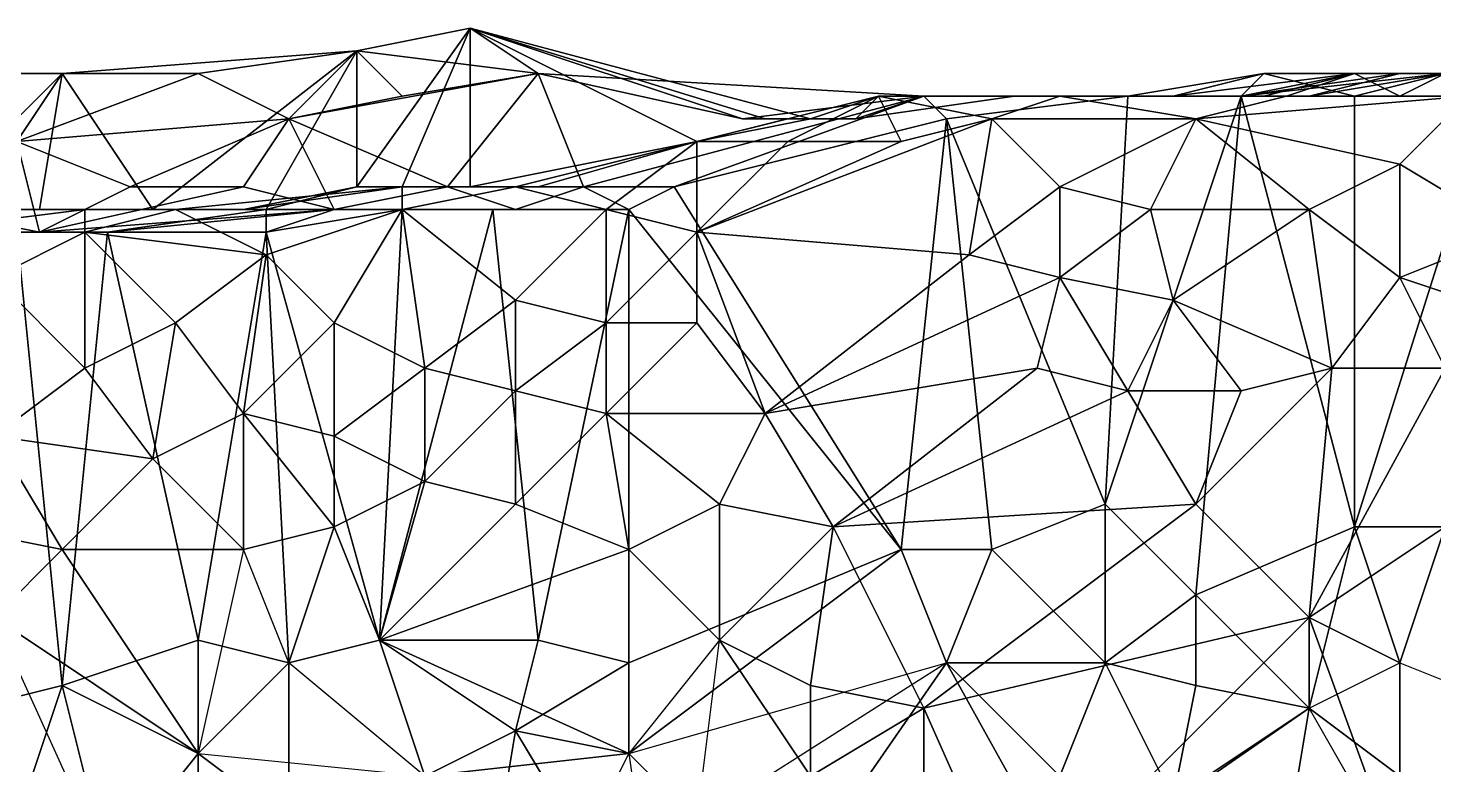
# Model space of a CAD drawing. Header units: metres. Extents: x -3.92 to 4.26, y -4.92 to 4.9.
# Drawn here: x 0.99 to 2.23, y -3.83 to -3.18 of the extents above; entities that cross this region are included whole.
import ezdxf

# ---------------------------------------------------------------- set-up
doc = ezdxf.new("R2010")
doc.units = ezdxf.units.M

msp = doc.modelspace()

# ---------------------------------------------------------------- linework, layer by layer
for points in [[(1.28, -3.2, 1.8), (1.38, -3.18, 1.78), (1.28, -3.32, 1.58)], [(1.28, -3.32, 1.58), (1.38, -3.18, 1.78), (1.32, -3.32, 1.4)], [(1.28, -3.2, 1.8), (1.44, -3.22, 1.88), (1.38, -3.18, 1.78)], [(1.38, -3.18, 1.78), (1.38, -3.32, 1.48), (1.32, -3.32, 1.4)], [(1.44, -3.22, 1.88), (1.62, -3.26, 1.84), (1.38, -3.18, 1.78)], [(1.38, -3.18, 1.78), (1.58, -3.28, 1.48), (1.38, -3.32, 1.48)], [(1.62, -3.26, 1.84), (1.62, -3.26, 1.76), (1.38, -3.18, 1.78)], [(1.38, -3.18, 1.78), (1.58, -3.28, 1.56), (1.58, -3.28, 1.48)], [(1.62, -3.26, 1.76), (1.64, -3.26, 1.68), (1.38, -3.18, 1.78)], [(1.38, -3.18, 1.78), (1.68, -3.26, 1.56), (1.58, -3.28, 1.56)], [(1.38, -3.18, 1.78), (1.64, -3.26, 1.68), (1.68, -3.26, 1.56)], [(1.14, -3.22, 1.84), (1.28, -3.2, 1.8), (1.02, -3.22, 1.82)], [(1.02, -3.22, 1.82), (1.28, -3.2, 1.8), (1.1, -3.34, 1.54)], [(1.28, -3.2, 1.8), (1.2, -3.34, 1.52), (1.1, -3.34, 1.54)], [(1.14, -3.22, 1.84), (1.22, -3.26, 1.88), (1.28, -3.2, 1.8)], [(1.28, -3.2, 1.8), (1.28, -3.32, 1.58), (1.2, -3.34, 1.52)], [(1.22, -3.26, 1.88), (1.32, -3.24, 1.86), (1.28, -3.2, 1.8)], [(1.32, -3.24, 1.86), (1.44, -3.22, 1.88), (1.28, -3.2, 1.8)], [(0.88, -3.22, 1.84), (1.02, -3.22, 1.82), (0.9, -3.34, 1.52)], [(0.98, -3.28, 1.88), (1.02, -3.22, 1.82), (0.88, -3.22, 1.84)], [(1.02, -3.22, 1.82), (1, -3.34, 1.56), (0.9, -3.34, 1.52)], [(0.98, -3.28, 1.88), (1.14, -3.22, 1.84), (1.02, -3.22, 1.82)], [(0.98, -3.28, 1.88), (1.22, -3.26, 1.88), (1.14, -3.22, 1.84)], [(1.02, -3.22, 1.82), (1.1, -3.34, 1.54), (1, -3.34, 1.56)], [(1.22, -3.26, 1.88), (1.44, -3.22, 1.88), (1.32, -3.24, 1.86)], [(1.36, -3.32, 1.84), (1.44, -3.22, 1.88), (1.22, -3.26, 1.88)], [(1.36, -3.32, 1.84), (1.48, -3.32, 1.84), (1.44, -3.22, 1.88)], [(1.44, -3.22, 1.88), (1.78, -3.24, 1.9), (1.62, -3.26, 1.84)], [(1.78, -3.24, 1.9), (1.44, -3.22, 1.88), (1.48, -3.32, 1.84)], [(1.96, -3.24, 1.82), (2.08, -3.22, 1.9), (2, -3.24, 1.74)], [(1.96, -3.24, 1.9), (2.08, -3.22, 1.9), (1.96, -3.24, 1.82)], [(1.96, -3.24, 1.9), (2.16, -3.24, 1.9), (2.08, -3.22, 1.9)], [(2.08, -3.22, 1.9), (2.06, -3.24, 1.8), (2, -3.24, 1.74)], [(2, -3.24, 1.52), (2.16, -3.22, 1.56), (2.08, -3.24, 1.52)], [(2, -3.24, 1.52), (2.06, -3.24, 1.6), (2.16, -3.22, 1.56)], [(2.06, -3.24, 1.6), (2.06, -3.24, 1.68), (2.16, -3.22, 1.56)], [(2.06, -3.24, 1.8), (2.2, -3.22, 1.82), (2.12, -3.24, 1.74)], [(2.06, -3.24, 1.68), (2.24, -3.22, 1.68), (2.16, -3.22, 1.56)], [(2.12, -3.24, 1.74), (2.24, -3.22, 1.68), (2.06, -3.24, 1.68)], [(2.06, -3.24, 1.8), (2.08, -3.22, 1.9), (2.2, -3.22, 1.82)], [(2.16, -3.24, 1.9), (2.24, -3.22, 1.9), (2.08, -3.22, 1.9)], [(2.08, -3.24, 1.52), (2.16, -3.22, 1.56), (2.1, -3.24, 1.42)], [(2.24, -3.22, 1.9), (2.2, -3.22, 1.82), (2.08, -3.22, 1.9)], [(2.16, -3.22, 1.56), (2.2, -3.24, 1.46), (2.1, -3.24, 1.42)], [(2.2, -3.22, 1.82), (2.24, -3.22, 1.68), (2.12, -3.24, 1.74)], [(2.16, -3.24, 1.9), (2.28, -3.24, 1.78), (2.24, -3.22, 1.9)], [(2.16, -3.22, 1.56), (2.24, -3.22, 1.56), (2.2, -3.24, 1.46)], [(2.16, -3.22, 1.56), (2.24, -3.22, 1.68), (2.24, -3.22, 1.56)], [(2.2, -3.22, 1.82), (2.36, -3.22, 1.8), (2.24, -3.22, 1.68)], [(2.24, -3.22, 1.9), (2.36, -3.22, 1.8), (2.2, -3.22, 1.82)], [(2.2, -3.24, 1.46), (2.24, -3.22, 1.56), (2.26, -3.24, 1.4)], [(1.56, -3.32, 1.8), (1.78, -3.24, 1.9), (1.48, -3.32, 1.84)], [(1.8, -3.26, 1.7), (1.78, -3.24, 1.9), (1.56, -3.32, 1.8)], [(1.66, -3.26, 1.48), (1.74, -3.24, 1.48), (1.58, -3.28, 1.4)], [(1.58, -3.28, 1.4), (1.74, -3.24, 1.48), (1.66, -3.28, 1.4)], [(1.78, -3.24, 1.9), (1.72, -3.26, 1.8), (1.62, -3.26, 1.84)], [(1.74, -3.24, 1.48), (1.76, -3.28, 1.4), (1.66, -3.28, 1.4)], [(1.66, -3.26, 1.48), (1.68, -3.26, 1.56), (1.74, -3.24, 1.48)], [(1.68, -3.26, 1.56), (1.72, -3.26, 1.64), (1.74, -3.24, 1.48)], [(1.78, -3.24, 1.9), (1.86, -3.24, 1.76), (1.72, -3.26, 1.8)], [(1.72, -3.26, 1.8), (1.86, -3.24, 1.76), (1.72, -3.26, 1.72)], [(1.86, -3.24, 1.76), (1.86, -3.24, 1.64), (1.72, -3.26, 1.72)], [(1.72, -3.26, 1.64), (1.86, -3.24, 1.64), (1.74, -3.24, 1.48)], [(1.86, -3.24, 1.64), (1.72, -3.26, 1.64), (1.72, -3.26, 1.72)], [(1.74, -3.24, 1.48), (1.84, -3.26, 1.4), (1.76, -3.28, 1.4)], [(1.74, -3.24, 1.48), (1.9, -3.24, 1.46), (1.84, -3.26, 1.4)], [(1.86, -3.24, 1.64), (1.9, -3.24, 1.56), (1.74, -3.24, 1.48)], [(1.74, -3.24, 1.48), (1.9, -3.24, 1.56), (1.9, -3.24, 1.46)], [(1.78, -3.24, 1.9), (1.86, -3.24, 1.86), (1.86, -3.24, 1.76)], [(1.78, -3.24, 1.9), (1.96, -3.24, 1.9), (1.86, -3.24, 1.86)], [(1.8, -3.26, 1.7), (1.96, -3.24, 1.9), (1.78, -3.24, 1.9)], [(1.8, -3.26, 1.7), (1.94, -3.6, 1.42), (1.96, -3.24, 1.9)], [(1.9, -3.24, 1.46), (2.02, -3.26, 1.4), (1.84, -3.26, 1.4)], [(1.86, -3.24, 1.76), (1.96, -3.24, 1.64), (1.86, -3.24, 1.64)], [(1.86, -3.24, 1.86), (1.96, -3.24, 1.82), (1.86, -3.24, 1.76)], [(1.96, -3.24, 1.64), (1.9, -3.24, 1.56), (1.86, -3.24, 1.64)], [(1.86, -3.24, 1.76), (2, -3.24, 1.74), (1.96, -3.24, 1.64)], [(1.96, -3.24, 1.82), (2, -3.24, 1.74), (1.86, -3.24, 1.76)], [(1.86, -3.24, 1.86), (1.96, -3.24, 1.9), (1.96, -3.24, 1.82)], [(1.96, -3.24, 1.64), (2, -3.24, 1.52), (1.9, -3.24, 1.56)], [(1.9, -3.24, 1.46), (2.1, -3.24, 1.42), (2.02, -3.26, 1.4)], [(1.9, -3.24, 1.56), (2, -3.24, 1.52), (1.9, -3.24, 1.46)], [(2, -3.24, 1.52), (2.1, -3.24, 1.42), (1.9, -3.24, 1.46)], [(1.96, -3.24, 1.9), (1.94, -3.6, 1.42), (2.06, -3.24, 1.8)], [(1.94, -3.6, 1.42), (2.02, -3.68, 1.42), (2.06, -3.24, 1.8)], [(1.96, -3.24, 1.64), (2.06, -3.24, 1.6), (2, -3.24, 1.52)], [(2, -3.24, 1.74), (2.06, -3.24, 1.68), (1.96, -3.24, 1.64)], [(1.96, -3.24, 1.9), (2.06, -3.24, 1.8), (2.16, -3.24, 1.9)], [(2.06, -3.24, 1.68), (2.06, -3.24, 1.6), (1.96, -3.24, 1.64)], [(2, -3.24, 1.52), (2.08, -3.24, 1.52), (2.1, -3.24, 1.42)], [(2, -3.24, 1.74), (2.12, -3.24, 1.74), (2.06, -3.24, 1.68)], [(2.06, -3.24, 1.8), (2.12, -3.24, 1.74), (2, -3.24, 1.74)], [(2.1, -3.24, 1.42), (2.26, -3.24, 1.4), (2.02, -3.26, 1.4)], [(2.02, -3.26, 1.4), (2.26, -3.24, 1.4), (2.2, -3.3, 1.4)], [(2.02, -3.68, 1.42), (2.16, -3.62, 1.42), (2.06, -3.24, 1.8)], [(2.16, -3.24, 1.9), (2.06, -3.24, 1.8), (2.16, -3.62, 1.42)], [(2.1, -3.24, 1.42), (2.2, -3.24, 1.46), (2.26, -3.24, 1.4)], [(2.16, -3.24, 1.9), (2.16, -3.62, 1.42), (2.28, -3.24, 1.78)], [(2.16, -3.62, 1.42), (2.24, -3.62, 1.42), (2.28, -3.24, 1.78)], [(2.26, -3.24, 1.4), (2.3, -3.36, 1.4), (2.2, -3.3, 1.4)], [(0.98, -3.28, 1.88), (1.08, -3.32, 1.84), (1.22, -3.26, 1.88)], [(1.08, -3.32, 1.84), (1.18, -3.32, 1.84), (1.22, -3.26, 1.88)], [(1.18, -3.32, 1.84), (1.26, -3.34, 1.82), (1.22, -3.26, 1.88)], [(1.26, -3.34, 1.82), (1.36, -3.32, 1.84), (1.22, -3.26, 1.88)], [(1.76, -3.64, 1.42), (1.8, -3.26, 1.7), (1.56, -3.32, 1.8)], [(1.58, -3.28, 1.48), (1.66, -3.26, 1.48), (1.58, -3.28, 1.4)], [(1.58, -3.28, 1.48), (1.58, -3.28, 1.56), (1.66, -3.26, 1.48)], [(1.58, -3.28, 1.56), (1.68, -3.26, 1.56), (1.66, -3.26, 1.48)], [(1.76, -3.28, 1.4), (1.84, -3.26, 1.4), (1.58, -3.36, 1.32)], [(1.84, -3.26, 1.4), (1.82, -3.38, 1.4), (1.58, -3.36, 1.32)], [(1.62, -3.26, 1.84), (1.72, -3.26, 1.8), (1.62, -3.26, 1.76)], [(1.62, -3.26, 1.76), (1.72, -3.26, 1.72), (1.64, -3.26, 1.68)], [(1.72, -3.26, 1.8), (1.72, -3.26, 1.72), (1.62, -3.26, 1.76)], [(1.64, -3.26, 1.68), (1.72, -3.26, 1.64), (1.68, -3.26, 1.56)], [(1.64, -3.26, 1.68), (1.72, -3.26, 1.72), (1.72, -3.26, 1.64)], [(1.76, -3.64, 1.42), (1.84, -3.64, 1.42), (1.8, -3.26, 1.7)], [(1.8, -3.26, 1.7), (1.84, -3.64, 1.42), (1.94, -3.6, 1.42)], [(1.84, -3.26, 1.4), (1.9, -3.32, 1.4), (1.82, -3.38, 1.4)], [(1.84, -3.26, 1.4), (2.02, -3.26, 1.4), (1.9, -3.32, 1.4)], [(1.9, -3.32, 1.4), (2.02, -3.26, 1.4), (1.98, -3.34, 1.4)], [(2.02, -3.26, 1.4), (2.12, -3.34, 1.4), (1.98, -3.34, 1.4)], [(2.02, -3.26, 1.4), (2.2, -3.3, 1.4), (2.12, -3.34, 1.4)], [(0.9, -3.34, 1.84), (1, -3.36, 1.82), (0.98, -3.28, 1.88)], [(1, -3.36, 1.82), (1.08, -3.32, 1.84), (0.98, -3.28, 1.88)], [(1.38, -3.32, 1.48), (1.58, -3.28, 1.48), (1.44, -3.32, 1.42)], [(1.44, -3.32, 1.42), (1.58, -3.28, 1.4), (1.42, -3.32, 1.34)], [(1.42, -3.32, 1.34), (1.58, -3.28, 1.4), (1.5, -3.34, 1.32)], [(1.58, -3.28, 1.48), (1.58, -3.28, 1.4), (1.44, -3.32, 1.42)], [(1.58, -3.28, 1.4), (1.58, -3.36, 1.32), (1.5, -3.34, 1.32)], [(1.58, -3.28, 1.4), (1.66, -3.28, 1.4), (1.58, -3.36, 1.32)], [(1.66, -3.28, 1.4), (1.76, -3.28, 1.4), (1.58, -3.36, 1.32)], [(2.2, -3.3, 1.4), (2.2, -3.4, 1.4), (2.12, -3.34, 1.4)], [(2.2, -3.3, 1.4), (2.3, -3.36, 1.4), (2.2, -3.4, 1.4)], [(1, -3.36, 1.82), (1.18, -3.32, 1.84), (1.08, -3.32, 1.84)], [(1, -3.36, 1.82), (1.26, -3.34, 1.82), (1.18, -3.32, 1.84)], [(1.18, -3.34, 1.44), (1.32, -3.32, 1.4), (1.12, -3.34, 1.36)], [(1.12, -3.34, 1.36), (1.32, -3.32, 1.4), (1.32, -3.34, 1.32)], [(1.2, -3.34, 1.52), (1.28, -3.32, 1.58), (1.18, -3.34, 1.44)], [(1.28, -3.32, 1.58), (1.32, -3.32, 1.4), (1.18, -3.34, 1.44)], [(1.26, -3.34, 1.82), (1.42, -3.34, 1.78), (1.36, -3.32, 1.84)], [(1.32, -3.32, 1.4), (1.42, -3.32, 1.34), (1.32, -3.34, 1.32)], [(1.38, -3.32, 1.48), (1.44, -3.32, 1.42), (1.32, -3.32, 1.4)], [(1.42, -3.32, 1.34), (1.5, -3.34, 1.32), (1.32, -3.34, 1.32)], [(1.32, -3.32, 1.4), (1.44, -3.32, 1.42), (1.42, -3.32, 1.34)], [(1.36, -3.32, 1.84), (1.42, -3.34, 1.78), (1.48, -3.32, 1.84)], [(1.42, -3.34, 1.78), (1.52, -3.34, 1.72), (1.48, -3.32, 1.84)], [(1.52, -3.34, 1.72), (1.56, -3.32, 1.8), (1.48, -3.32, 1.84)], [(1.52, -3.34, 1.72), (1.76, -3.64, 1.42), (1.56, -3.32, 1.8)], [(1.9, -3.32, 1.4), (1.9, -3.4, 1.4), (1.82, -3.38, 1.4)], [(1.9, -3.32, 1.4), (1.98, -3.34, 1.4), (1.9, -3.4, 1.4)], [(0.82, -3.36, 1.84), (1, -3.36, 1.82), (0.9, -3.34, 1.84)], [(0.9, -3.34, 1.42), (1.04, -3.34, 1.4), (0.88, -3.36, 1.34)], [(0.88, -3.36, 1.34), (1.04, -3.34, 1.4), (1.04, -3.36, 1.32)], [(0.9, -3.34, 1.52), (1, -3.34, 1.48), (0.9, -3.34, 1.42)], [(1, -3.34, 1.48), (1.04, -3.34, 1.4), (0.9, -3.34, 1.42)], [(0.9, -3.34, 1.52), (1, -3.34, 1.56), (1, -3.34, 1.48)], [(1, -3.34, 1.48), (1.1, -3.34, 1.46), (1.04, -3.34, 1.4)], [(1, -3.34, 1.56), (1.1, -3.34, 1.54), (1, -3.34, 1.48)], [(1.06, -3.36, 1.76), (1.26, -3.34, 1.82), (1, -3.36, 1.82)], [(1, -3.34, 1.48), (1.1, -3.34, 1.54), (1.1, -3.34, 1.46)], [(1.04, -3.34, 1.4), (1.12, -3.34, 1.36), (1.04, -3.36, 1.32)], [(1.1, -3.34, 1.46), (1.12, -3.34, 1.36), (1.04, -3.34, 1.4)], [(1.12, -3.34, 1.36), (1.2, -3.38, 1.32), (1.04, -3.36, 1.32)], [(1.06, -3.36, 1.76), (1.2, -3.34, 1.76), (1.26, -3.34, 1.82)], [(1.06, -3.36, 1.76), (1.2, -3.36, 1.68), (1.2, -3.34, 1.76)], [(1.1, -3.34, 1.46), (1.18, -3.34, 1.44), (1.12, -3.34, 1.36)], [(1.1, -3.34, 1.54), (1.2, -3.34, 1.52), (1.1, -3.34, 1.46)], [(1.2, -3.34, 1.52), (1.18, -3.34, 1.44), (1.1, -3.34, 1.46)], [(1.12, -3.34, 1.36), (1.32, -3.34, 1.32), (1.2, -3.38, 1.32)], [(1.2, -3.34, 1.76), (1.2, -3.36, 1.68), (1.26, -3.34, 1.82)], [(1.2, -3.36, 1.68), (1.32, -3.34, 1.76), (1.26, -3.34, 1.82)], [(1.32, -3.34, 1.32), (1.26, -3.44, 1.32), (1.2, -3.38, 1.32)], [(1.2, -3.36, 1.68), (1.32, -3.34, 1.68), (1.32, -3.34, 1.76)], [(1.3, -3.72, 1.32), (1.32, -3.34, 1.68), (1.2, -3.36, 1.68)], [(1.32, -3.34, 1.32), (1.34, -3.48, 1.32), (1.26, -3.44, 1.32)], [(1.26, -3.34, 1.82), (1.32, -3.34, 1.76), (1.42, -3.34, 1.78)], [(1.32, -3.34, 1.68), (1.3, -3.72, 1.32), (1.4, -3.34, 1.7)], [(1.4, -3.34, 1.7), (1.3, -3.72, 1.32), (1.44, -3.72, 1.32)], [(1.32, -3.34, 1.76), (1.4, -3.34, 1.7), (1.42, -3.34, 1.78)], [(1.32, -3.34, 1.32), (1.42, -3.42, 1.32), (1.34, -3.48, 1.32)], [(1.32, -3.34, 1.76), (1.32, -3.34, 1.68), (1.4, -3.34, 1.7)], [(1.32, -3.34, 1.32), (1.5, -3.34, 1.32), (1.42, -3.42, 1.32)], [(1.42, -3.34, 1.78), (1.4, -3.34, 1.7), (1.52, -3.34, 1.72)], [(1.4, -3.34, 1.7), (1.44, -3.72, 1.32), (1.52, -3.34, 1.72)], [(1.5, -3.34, 1.32), (1.5, -3.44, 1.32), (1.42, -3.42, 1.32)], [(1.44, -3.72, 1.32), (1.52, -3.74, 1.32), (1.52, -3.34, 1.72)], [(1.5, -3.34, 1.32), (1.58, -3.36, 1.32), (1.5, -3.44, 1.32)], [(1.52, -3.34, 1.72), (1.52, -3.74, 1.32), (1.76, -3.64, 1.42)], [(1.98, -3.34, 1.4), (2, -3.42, 1.4), (1.9, -3.4, 1.4)], [(1.98, -3.34, 1.4), (2.12, -3.34, 1.4), (2, -3.42, 1.4)], [(2.12, -3.34, 1.4), (2.14, -3.48, 1.4), (2, -3.42, 1.4)], [(2.12, -3.34, 1.4), (2.2, -3.4, 1.4), (2.14, -3.48, 1.4)], [(0.82, -3.36, 1.84), (0.9, -3.36, 1.76), (1, -3.36, 1.82)], [(0.88, -3.36, 1.34), (1.04, -3.36, 1.32), (0.96, -3.4, 1.32)], [(0.9, -3.36, 1.76), (0.98, -3.36, 1.72), (1, -3.36, 1.82)], [(0.94, -3.78, 1.32), (1.02, -3.76, 1.32), (0.98, -3.36, 1.72)], [(1.04, -3.36, 1.32), (1.04, -3.48, 1.32), (0.96, -3.4, 1.32)], [(0.98, -3.36, 1.72), (1.06, -3.36, 1.76), (1, -3.36, 1.82)], [(0.98, -3.36, 1.72), (1.06, -3.36, 1.68), (1.06, -3.36, 1.76)], [(0.98, -3.36, 1.72), (1.02, -3.76, 1.32), (1.06, -3.36, 1.68)], [(1.02, -3.76, 1.32), (1.14, -3.72, 1.32), (1.06, -3.36, 1.68)], [(1.04, -3.36, 1.32), (1.12, -3.44, 1.32), (1.04, -3.48, 1.32)], [(1.04, -3.36, 1.32), (1.2, -3.38, 1.32), (1.12, -3.44, 1.32)], [(1.06, -3.36, 1.76), (1.06, -3.36, 1.68), (1.2, -3.36, 1.68)], [(1.06, -3.36, 1.68), (1.14, -3.72, 1.32), (1.2, -3.36, 1.68)], [(1.14, -3.72, 1.32), (1.22, -3.74, 1.32), (1.2, -3.36, 1.68)], [(1.22, -3.74, 1.32), (1.3, -3.72, 1.32), (1.2, -3.36, 1.68)], [(1.58, -3.36, 1.32), (1.58, -3.44, 1.32), (1.5, -3.44, 1.32)], [(1.58, -3.36, 1.32), (1.64, -3.52, 1.32), (1.58, -3.44, 1.32)], [(1.58, -3.36, 1.32), (1.82, -3.38, 1.4), (1.64, -3.52, 1.32)], [(2.3, -3.36, 1.4), (2.32, -3.44, 1.4), (2.2, -3.4, 1.4)], [(1.12, -3.44, 1.32), (1.2, -3.38, 1.32), (1.18, -3.52, 1.32)], [(1.2, -3.38, 1.32), (1.26, -3.44, 1.32), (1.18, -3.52, 1.32)], [(1.82, -3.38, 1.4), (1.9, -3.4, 1.4), (1.64, -3.52, 1.32)], [(0.96, -3.4, 1.32), (1.04, -3.48, 1.32), (0.96, -3.54, 1.32)], [(1.64, -3.52, 1.32), (1.9, -3.4, 1.4), (1.88, -3.48, 1.4)], [(1.9, -3.4, 1.4), (1.96, -3.5, 1.4), (1.88, -3.48, 1.4)], [(1.9, -3.4, 1.4), (2, -3.42, 1.4), (1.96, -3.5, 1.4)], [(2.2, -3.4, 1.4), (2.24, -3.48, 1.4), (2.14, -3.48, 1.4)], [(2.2, -3.4, 1.4), (2.32, -3.44, 1.4), (2.24, -3.48, 1.4)], [(1.42, -3.42, 1.32), (1.42, -3.5, 1.32), (1.34, -3.48, 1.32)], [(1.42, -3.42, 1.32), (1.5, -3.44, 1.32), (1.42, -3.5, 1.32)], [(2, -3.42, 1.4), (2.06, -3.5, 1.4), (1.96, -3.5, 1.4)], [(2, -3.42, 1.4), (2.14, -3.48, 1.4), (2.06, -3.5, 1.4)], [(1.12, -3.44, 1.32), (1.1, -3.56, 1.32), (1.04, -3.48, 1.32)], [(1.12, -3.44, 1.32), (1.18, -3.52, 1.32), (1.1, -3.56, 1.32)], [(1.26, -3.44, 1.32), (1.26, -3.54, 1.32), (1.18, -3.52, 1.32)], [(1.26, -3.44, 1.32), (1.34, -3.48, 1.32), (1.26, -3.54, 1.32)], [(1.5, -3.44, 1.32), (1.5, -3.52, 1.32), (1.42, -3.5, 1.32)], [(1.5, -3.44, 1.32), (1.58, -3.44, 1.32), (1.5, -3.52, 1.32)], [(1.58, -3.44, 1.32), (1.64, -3.52, 1.32), (1.5, -3.52, 1.32)], [(1.04, -3.48, 1.32), (1.1, -3.56, 1.32), (0.96, -3.54, 1.32)], [(1.34, -3.48, 1.32), (1.34, -3.58, 1.32), (1.26, -3.54, 1.32)], [(1.34, -3.48, 1.32), (1.42, -3.5, 1.32), (1.34, -3.58, 1.32)], [(1.64, -3.52, 1.32), (1.88, -3.48, 1.4), (1.7, -3.62, 1.32)], [(1.88, -3.48, 1.4), (1.96, -3.5, 1.4), (1.7, -3.62, 1.32)], [(2.06, -3.5, 1.4), (2.14, -3.48, 1.4), (2.02, -3.6, 1.4)], [(2.14, -3.48, 1.4), (2.12, -3.7, 1.4), (2.02, -3.6, 1.4)], [(2.14, -3.48, 1.4), (2.24, -3.48, 1.4), (2.12, -3.7, 1.4)], [(2.24, -3.48, 1.4), (2.24, -3.62, 1.42), (2.12, -3.7, 1.4)], [(1.42, -3.5, 1.32), (1.42, -3.6, 1.32), (1.34, -3.58, 1.32)], [(1.42, -3.5, 1.32), (1.5, -3.52, 1.32), (1.42, -3.6, 1.32)], [(1.96, -3.5, 1.4), (2.02, -3.6, 1.4), (1.7, -3.62, 1.32)], [(1.96, -3.5, 1.4), (2.06, -3.5, 1.4), (2.02, -3.6, 1.4)], [(1.18, -3.52, 1.32), (1.18, -3.64, 1.32), (1.1, -3.56, 1.32)], [(1.18, -3.52, 1.32), (1.26, -3.62, 1.32), (1.18, -3.64, 1.32)], [(1.18, -3.52, 1.32), (1.26, -3.54, 1.32), (1.26, -3.62, 1.32)], [(1.5, -3.52, 1.32), (1.52, -3.64, 1.32), (1.42, -3.6, 1.32)], [(1.5, -3.52, 1.32), (1.6, -3.6, 1.32), (1.52, -3.64, 1.32)], [(1.64, -3.52, 1.32), (1.6, -3.6, 1.32), (1.5, -3.52, 1.32)], [(1.64, -3.52, 1.32), (1.7, -3.62, 1.32), (1.6, -3.6, 1.32)], [(0.96, -3.54, 1.32), (1.02, -3.64, 1.32), (0.92, -3.62, 1.32)], [(0.96, -3.54, 1.32), (1.1, -3.56, 1.32), (1.02, -3.64, 1.32)], [(1.34, -3.58, 1.32), (1.26, -3.62, 1.32), (1.26, -3.54, 1.32)], [(1.1, -3.56, 1.32), (1.18, -3.64, 1.32), (1.02, -3.64, 1.32)], [(1.26, -3.62, 1.32), (1.34, -3.58, 1.32), (1.3, -3.72, 1.32)], [(1.34, -3.58, 1.32), (1.42, -3.6, 1.32), (1.3, -3.72, 1.32)], [(1.42, -3.6, 1.32), (1.52, -3.64, 1.32), (1.3, -3.72, 1.32)], [(1.6, -3.6, 1.32), (1.6, -3.72, 1.32), (1.52, -3.64, 1.32)], [(1.7, -3.62, 1.32), (1.6, -3.72, 1.32), (1.6, -3.6, 1.32)], [(1.7, -3.62, 1.32), (2.02, -3.6, 1.4), (1.78, -3.78, 1.32)], [(2.02, -3.6, 1.4), (2.12, -3.7, 1.4), (1.78, -3.78, 1.32)], [(1.84, -3.64, 1.42), (1.94, -3.74, 1.42), (1.94, -3.6, 1.42)], [(1.94, -3.74, 1.42), (2.02, -3.68, 1.42), (1.94, -3.6, 1.42)], [(0.92, -3.62, 1.32), (1.02, -3.64, 1.32), (0.96, -3.7, 1.32)], [(1.26, -3.62, 1.32), (1.22, -3.74, 1.32), (1.18, -3.64, 1.32)], [(1.26, -3.62, 1.32), (1.3, -3.72, 1.32), (1.22, -3.74, 1.32)], [(1.7, -3.62, 1.32), (1.68, -3.76, 1.32), (1.6, -3.72, 1.32)], [(1.7, -3.62, 1.32), (1.78, -3.78, 1.32), (1.68, -3.76, 1.32)], [(2.02, -3.68, 1.42), (2.12, -3.78, 1.42), (2.16, -3.62, 1.42)], [(2.12, -3.78, 1.42), (2.2, -3.74, 1.42), (2.16, -3.62, 1.42)], [(2.12, -3.7, 1.4), (2.24, -3.62, 1.42), (2.2, -3.74, 1.42)], [(2.16, -3.62, 1.42), (2.2, -3.74, 1.42), (2.24, -3.62, 1.42)], [(1.02, -3.64, 1.32), (1.14, -3.82, 1.32), (0.96, -3.7, 1.32)], [(1.02, -3.64, 1.32), (1.18, -3.64, 1.32), (1.14, -3.82, 1.32)], [(1.52, -3.64, 1.32), (1.52, -3.82, 1.32), (1.3, -3.72, 1.32)], [(1.52, -3.74, 1.32), (1.52, -3.82, 1.32), (1.76, -3.64, 1.42)], [(1.52, -3.82, 1.32), (1.8, -3.74, 1.42), (1.76, -3.64, 1.42)], [(1.52, -3.64, 1.32), (1.6, -3.72, 1.32), (1.52, -3.82, 1.32)], [(1.76, -3.64, 1.42), (1.8, -3.74, 1.42), (1.84, -3.64, 1.42)], [(1.8, -3.74, 1.42), (1.94, -3.74, 1.42), (1.84, -3.64, 1.42)], [(1.94, -3.74, 1.42), (2.02, -3.76, 1.42), (2.02, -3.68, 1.42)], [(2.02, -3.76, 1.42), (2.12, -3.78, 1.42), (2.02, -3.68, 1.42)], [(1.14, -3.82, 1.32), (1.06, -3.92, 1.32), (0.96, -3.7, 1.32)], [(1.78, -3.78, 1.32), (2.12, -3.7, 1.4), (1.86, -3.96, 1.32)], [(2.12, -3.7, 1.4), (2.12, -3.78, 1.42), (1.86, -3.96, 1.32)], [(2.12, -3.7, 1.4), (2.2, -3.92, 1.42), (2.12, -3.78, 1.42)], [(2.12, -3.7, 1.4), (2.2, -3.74, 1.42), (2.2, -3.92, 1.42)], [(1.02, -3.76, 1.32), (1.14, -3.82, 1.32), (1.14, -3.72, 1.32)], [(1.14, -3.82, 1.32), (1.22, -3.74, 1.32), (1.14, -3.72, 1.32)], [(1.3, -3.72, 1.32), (1.42, -3.8, 1.32), (1.44, -3.72, 1.32)], [(1.3, -3.72, 1.32), (1.34, -3.84, 1.32), (1.42, -3.8, 1.32)], [(1.52, -3.82, 1.32), (1.34, -3.84, 1.32), (1.3, -3.72, 1.32)], [(1.44, -3.72, 1.32), (1.42, -3.8, 1.32), (1.52, -3.74, 1.32)], [(1.68, -3.84, 1.32), (1.58, -3.88, 1.32), (1.6, -3.72, 1.32)], [(1.68, -3.76, 1.32), (1.68, -3.84, 1.32), (1.6, -3.72, 1.32)], [(1.14, -3.82, 1.32), (1.22, -3.88, 1.32), (1.22, -3.74, 1.32)], [(1.22, -3.88, 1.32), (1.34, -3.84, 1.32), (1.22, -3.74, 1.32)], [(1.42, -3.8, 1.32), (1.52, -3.82, 1.32), (1.52, -3.74, 1.32)], [(1.62, -4, 1.32), (1.8, -3.74, 1.42), (1.58, -3.88, 1.32)], [(1.8, -3.74, 1.42), (1.62, -4, 1.32), (1.9, -3.92, 1.42)], [(1.8, -3.74, 1.42), (1.9, -3.84, 1.42), (1.94, -3.74, 1.42)], [(1.8, -3.74, 1.42), (1.9, -3.92, 1.42), (1.9, -3.84, 1.42)], [(1.9, -3.84, 1.42), (2, -3.86, 1.42), (1.94, -3.74, 1.42)], [(1.94, -3.74, 1.42), (2, -3.86, 1.42), (2.02, -3.76, 1.42)], [(2.2, -3.74, 1.42), (2.3, -3.78, 1.42), (2.2, -3.92, 1.42)], [(0.94, -3.78, 1.32), (0.98, -3.88, 1.32), (1.02, -3.76, 1.32)], [(0.98, -3.88, 1.32), (1.06, -3.92, 1.32), (1.02, -3.76, 1.32)], [(1.02, -3.76, 1.32), (1.06, -3.92, 1.32), (1.14, -3.82, 1.32)], [(1.68, -3.76, 1.32), (1.78, -3.78, 1.32), (1.68, -3.84, 1.32)], [(2, -3.86, 1.42), (2.12, -3.78, 1.42), (2.02, -3.76, 1.42)], [(1.78, -3.78, 1.32), (1.78, -3.88, 1.32), (1.68, -3.84, 1.32)], [(1.78, -3.78, 1.32), (1.86, -3.96, 1.32), (1.78, -3.88, 1.32)], [(2.12, -3.78, 1.42), (2.2, -3.84, 1.42), (1.86, -3.96, 1.32)], [(2, -3.86, 1.42), (2.1, -3.9, 1.42), (2.12, -3.78, 1.42)], [(2.1, -3.9, 1.42), (2.2, -3.84, 1.42), (2.12, -3.78, 1.42)], [(1.4, -3.92, 1.32), (1.42, -3.8, 1.32), (1.34, -3.84, 1.32)], [(1.4, -3.92, 1.32), (1.48, -3.9, 1.32), (1.42, -3.8, 1.32)], [(1.42, -3.8, 1.32), (1.48, -3.9, 1.32), (1.52, -3.82, 1.32)], [(1.14, -3.82, 1.32), (1.14, -3.9, 1.32), (1.22, -3.88, 1.32)], [(1.14, -3.9, 1.32), (1.14, -3.82, 1.32), (1.34, -3.84, 1.32)], [(1.52, -3.82, 1.32), (1.54, -3.96, 1.32), (1.34, -3.84, 1.32)], [(1.48, -3.9, 1.32), (1.58, -3.88, 1.32), (1.52, -3.82, 1.32)]]:
    msp.add_3dface(points)

doc.saveas('drawing.dxf')
